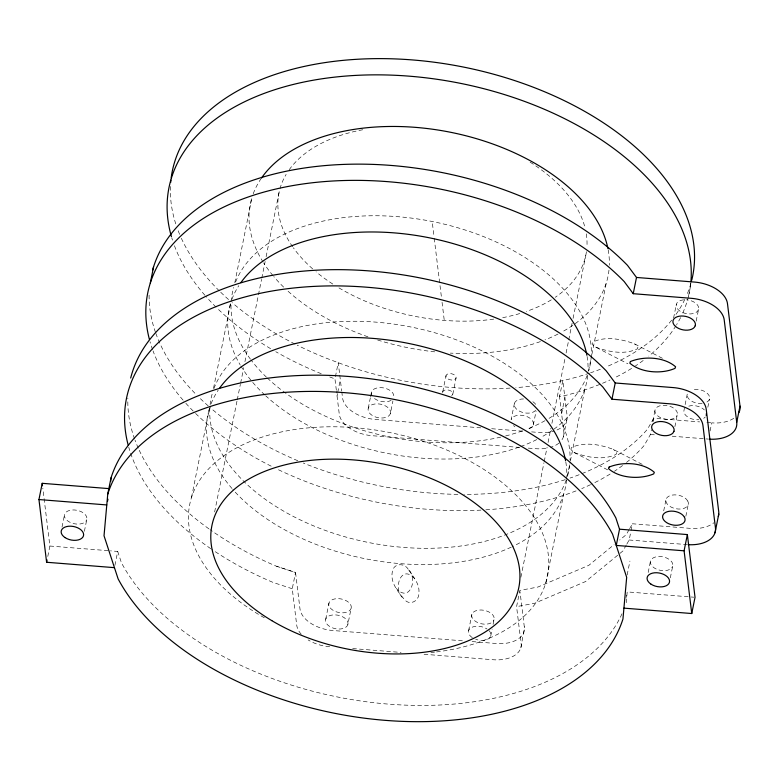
<?xml version="1.0" encoding="UTF-8"?>
<svg xmlns="http://www.w3.org/2000/svg" width="779" height="779" viewBox="0 0 779 779"><rect width="100%" height="100%" fill="white"/><g stroke="black" fill="none" stroke-linecap="round" stroke-linejoin="round"><path stroke-width="0.58" stroke-dasharray="3.9 2.92" d="M626.228 602.761L627.192 591.904L693.816 597.201M442.725 391.837L445.997 375.605M47.782 556.469L49.885 546.03L42.816 488.141M62.018 527.101L64.589 514.344M84.385 531.307L86.732 519.71A11.403 6.865 11.4 0 0 71.921 510.002A11.403 6.865 11.4 0 0 68.328 521.375A11.403 6.865 11.4 0 0 86.732 519.71M114.912 565.34L117.717 551.425L110.452 550.85M191.527 497.372L209.532 408.079M213.524 388.273L230.808 302.564A182.471 109.82 11.4 0 0 240.107 364.757M234.8 282.758L252.084 197.048M214.634 511.969L237.001 401.039M237.244 399.851L240.37 384.339M240.614 383.151L243.739 367.639M244.937 361.68L261.54 279.379M261.773 278.181L265.142 261.481M266.106 256.719L279.096 192.306M301.249 634.262A31.102 18.715 11.4 0 1 296.711 625.118L292.261 588.749L295.533 572.516L276.584 566.284A265.415 159.734 11.4 0 1 209.97 529.593M336.343 390.24L334.96 378.925L338.242 362.693L339.625 374.008M337.034 395.898L337.502 393.58M337.735 392.421L340.316 379.665M325.69 619.286L328.962 603.053M368.243 408.245L370.346 397.816M370.58 396.657L371.515 392.012M347.823 624.651A11.403 6.865 11.4 0 0 333.022 614.933A11.403 6.865 11.4 0 0 329.429 626.316A11.403 6.865 11.4 0 0 347.823 624.651L351.105 608.418A11.403 6.865 11.4 0 0 336.294 598.7A11.403 6.865 11.4 0 0 332.701 610.084A11.403 6.865 11.4 0 0 351.105 608.418M390.376 413.62A11.403 6.865 11.4 0 0 375.575 403.902A11.403 6.865 11.4 0 0 371.982 415.275A11.403 6.865 11.4 0 0 390.376 413.62L392.947 400.864M452.794 394.281L456.066 378.039A5.18 3.116 11.4 0 0 449.337 373.628A5.18 3.116 11.4 0 0 447.701 378.798A5.18 3.116 11.4 0 0 456.066 378.039M468.598 630.639L471.879 614.407M514.422 403.366L511.151 419.599A11.403 6.865 11.4 0 1 529.175 417.7A11.403 6.865 11.4 0 1 526.867 429.21M490.741 636.005L492.143 629.052M493.078 624.407L494.013 619.772A11.403 6.865 11.4 0 0 479.202 610.054A11.403 6.865 11.4 0 0 475.609 621.438A11.403 6.865 11.4 0 0 494.013 619.772M533.294 424.974L536.098 411.059M520.878 577.249L543.966 462.745M544.209 461.548L547.092 447.243M548.056 442.472L550.938 428.158M551.902 423.387L565.135 357.775M566.099 353.014L568.504 341.085M568.738 339.887L572.107 323.188M573.071 318.416L585.818 255.2M424.049 654.253L493.01 659.735A31.102 18.715 11.4 0 0 521.326 645.45L516.584 606.637L519.856 590.404L537.899 587.045L588.846 565.311L614.076 544.638M561.61 413.746L564.882 397.514M520.849 647.855L524.559 626.735M563.402 436.815L567.151 418.187M545.728 583.247L563.733 493.964M567.239 476.534L570.121 462.249M570.364 461.061L585.01 388.439M588.515 371.018L591.641 355.545M591.884 354.348L606.286 282.923M652.763 421.293L655.1 409.696M673.572 318.095L676.376 304.18M626.9 543.966L629.159 540.003L630.795 531.882M631.029 530.723L632.431 523.77L690.447 528.376A31.102 18.715 11.4 0 0 713.827 522.797M626.472 462.473A265.415 159.734 11.4 0 0 644.233 445.393L650.436 434.487L651.371 429.842M653.006 421.731L653.708 418.245L699.639 421.897M627.144 574.98L629.948 561.065M626.024 597.697L626.491 595.38M688.49 296.332L691.07 283.575M674.896 426.658L677.233 415.061A11.403 6.865 11.4 0 0 663.367 405.294A11.403 6.865 11.4 0 0 657.466 415.684A11.403 6.865 11.4 0 0 676.318 416.668L677.233 415.061M696.173 321.143L698.51 309.545A11.403 6.865 11.4 0 0 686.581 299.818M648.186 572.497L650.523 560.899M663.708 510.878L666.045 499.29M670.32 577.862L672.666 566.265A11.403 6.865 11.4 0 0 657.856 556.557A11.403 6.865 11.4 0 0 654.263 567.93A11.403 6.865 11.4 0 0 672.666 566.265M685.851 516.253L688.188 504.656M707.829 407.251L709.465 399.13M710.088 430.972L711.724 422.861A31.102 18.715 11.4 0 0 734.354 417.865M698.51 309.545L697.594 311.152A11.403 6.865 11.4 0 1 678.431 309.886A11.403 6.865 11.4 0 1 685.608 299.769M653.708 418.245L647.505 429.161A265.415 159.734 11.4 0 1 570.004 478.072M629.043 529.72L626.228 534.686L619.685 540.042M629.607 528.727L632.431 523.77M626.335 544.959L622.957 550.919L585.574 581.543L534.628 603.277L516.584 606.637M706.894 422.471L711.724 422.861M650.436 434.487L655.266 434.867M672.189 436.211L708.452 439.093M480.76 427.846L375.507 419.482A31.102 18.715 11.4 0 1 342.536 397.855L341.845 392.168M491.646 428.713L523.108 431.215M531.57 431.887L538.834 432.462A31.102 18.715 11.4 0 0 553.83 431.108M519.827 447.448L372.235 435.714A31.102 18.715 11.4 0 1 339.264 414.087L336.489 391.37M528.298 448.12L535.562 448.694A31.102 18.715 11.4 0 0 547.101 448.168M629.159 540.003L687.175 544.609M49.885 546.03L109.245 550.753M462.405 640.805L332.954 630.523A31.102 18.715 11.4 0 1 299.983 608.886L295.533 572.516L276.584 566.284M472.084 641.575L496.281 643.503A31.102 18.715 11.4 0 0 524.598 629.218L520.002 591.582M352.663 648.576L401.058 652.422M292.261 588.749L273.302 582.517A265.415 159.734 11.4 0 1 211.83 549.39M329.712 376.948L334.96 378.925M662.432 358.321L634.457 343.841C621.574 338.982 605.575 335.934 592.731 342.059L592.157 343.646L593.14 345.37L595.614 347.093L627.903 363.793M595.614 347.093C608.496 351.913 624.476 355.039 637.329 348.875L637.913 347.288L636.93 345.564L634.457 343.841M642.237 464.391L613.18 449.356C600.297 444.497 584.299 441.45 571.465 447.574L570.88 449.171L571.864 450.885L574.337 452.609L607.698 469.873M574.337 452.609C587.22 457.429 603.199 460.555 616.053 454.4L616.637 452.803L615.653 451.08L613.18 449.356M408.225 569.254C404.525 562.896 394.077 563.013 392.528 570.949C389.568 582.312 398.41 592.244 405.07 600.268C410.572 605.731 419.19 600.492 418.868 593.335C420.095 583.919 412.948 576.509 408.225 569.254C418.352 578.193 409.881 603.676 396.268 588.388M414.632 578.69C401.243 563.363 392.665 588.71 402.675 597.824M117.717 551.425L121.388 562.652A265.415 159.734 11.4 0 0 379.169 703.271A265.415 159.734 11.4 0 0 622.051 613.667M559.39 395.557L563.84 431.926A31.102 18.715 11.4 0 1 560.909 441.206M432.452 223.748L434.078 237.04M434.224 238.247L441.459 297.432M442.053 302.262L444.264 320.383M339.761 375.137L341.699 391.029M264.354 617.786A182.471 109.82 11.4 0 1 244.109 444.147A182.471 109.82 11.4 0 1 520.099 499.281A182.471 109.82 11.4 0 1 435.734 652.023M434.516 652.169A182.471 109.82 11.4 0 1 430.865 652.559M586.441 251.675A156.55 94.22 11.4 0 1 555.223 297.296M551.318 299.827A156.55 94.22 11.4 0 1 526.292 311.473M519.749 313.557A156.55 94.22 11.4 0 1 500.595 318.036M493.759 319.108A156.55 94.22 11.4 0 1 337.882 287.247M332.808 284.072A156.55 94.22 11.4 0 1 316.06 271.793M312.691 268.901A156.55 94.22 11.4 0 1 293.352 247.751M292.67 246.787A156.55 94.22 11.4 0 1 279.632 189.979M279.943 188.83A156.55 94.22 11.4 0 1 286.146 174.389M289.194 169.744A156.55 94.22 11.4 0 1 364.309 129.47M530.09 162.149A156.55 94.22 11.4 0 1 585.185 228.354M586.285 233.827A156.55 94.22 11.4 0 1 586.996 245.716M566.547 479.874A182.471 109.82 11.4 0 1 512.329 546.634M511.267 547.131A182.471 109.82 11.4 0 1 232.824 489.465M232.015 488.53A182.471 109.82 11.4 0 1 209.181 409.218M211.06 403.746A182.471 109.82 11.4 0 1 218.227 390.123M565.797 461.918A182.471 109.82 11.4 0 1 566.645 478.666M210.788 548.689A265.415 159.734 11.4 0 1 128.759 447.243M566.275 479.903A182.471 109.82 11.4 0 1 366.5 542.087A182.471 109.82 11.4 0 1 209.979 405.937M210.106 404.729A182.471 109.82 11.4 0 1 212.453 392.986M213.923 388.594A182.471 109.82 11.4 0 1 411.302 327.073A182.471 109.82 11.4 0 1 570.043 460.019M569.702 464.849A182.471 109.82 11.4 0 1 567.005 477.731M208.947 528.873A265.415 159.734 11.4 0 1 138.779 449.269M138.273 448.129A265.415 159.734 11.4 0 1 135.02 440.164M134.601 439.015A265.415 159.734 11.4 0 1 127.873 398.244M587.707 375.556A182.471 109.82 11.4 0 1 553.032 429.813M552.029 430.514A182.471 109.82 11.4 0 1 540.792 437.447M536.75 439.58A182.471 109.82 11.4 0 1 520.284 446.679M519.126 447.097A182.471 109.82 11.4 0 1 265.707 395.79M264.86 395.002A182.471 109.82 11.4 0 1 251.695 381.135M250.916 380.191A182.471 109.82 11.4 0 1 240.682 365.731M231.928 299.311A182.471 109.82 11.4 0 1 238.832 285.62M587.074 356.392A182.471 109.82 11.4 0 1 588.077 369.519M622.587 465.501A265.415 159.734 11.4 0 1 614.407 471.285M610.132 474.031A265.415 159.734 11.4 0 1 591.612 484.158M590.54 484.665A265.415 159.734 11.4 0 1 581.757 488.589M576.071 490.887A265.415 159.734 11.4 0 1 485.638 509.836M480.955 510.109A265.415 159.734 11.4 0 1 276.672 468.89M271.189 466.183A265.415 159.734 11.4 0 1 193.981 411.848M193.182 411.039A265.415 159.734 11.4 0 1 183.863 401.049M183.036 400.094A265.415 159.734 11.4 0 1 153.025 350.881M152.606 349.732A265.415 159.734 11.4 0 1 150.035 341.728M565.223 479.66A265.415 159.734 11.4 0 1 463.933 494.402M457.886 494.363A265.415 159.734 11.4 0 1 303.265 463.008M297.86 460.769A265.415 159.734 11.4 0 1 209.162 406.716M208.266 405.937A265.415 159.734 11.4 0 1 198.869 397.212M194.877 393.2A265.415 159.734 11.4 0 1 155.878 333.5M155.479 332.36A265.415 159.734 11.4 0 1 149.149 292.729M587.162 375.468A182.471 109.82 11.4 0 1 547.949 419.005M545.057 420.67A182.471 109.82 11.4 0 1 526.994 429.141M522.397 430.865A182.471 109.82 11.4 0 1 505.279 436.036M500.761 437.116A182.471 109.82 11.4 0 1 267.294 377.981M266.467 377.192A182.471 109.82 11.4 0 1 251.179 360.141M250.458 359.187A182.471 109.82 11.4 0 1 231.09 302.836M231.159 301.619A182.471 109.82 11.4 0 1 233.729 287.47M235.609 281.998A182.471 109.82 11.4 0 1 433.504 221.752A182.471 109.82 11.4 0 1 591.319 354.494M591.271 355.711A182.471 109.82 11.4 0 1 588.632 371.067M608.983 270.04A182.471 109.82 11.4 0 1 562.068 331.932M558.027 334.055A182.471 109.82 11.4 0 1 544.988 339.858M540.402 341.582A182.471 109.82 11.4 0 1 450.311 353.111M434.75 351.845A182.471 109.82 11.4 0 1 377.211 339.878M367.97 336.82A182.471 109.82 11.4 0 1 286.984 290.265M283.653 287.12A182.471 109.82 11.4 0 1 273.76 276.555M272.971 275.62A182.471 109.82 11.4 0 1 263.769 263.127M263.156 262.153A182.471 109.82 11.4 0 1 251.734 198.187M253.204 193.796A182.471 109.82 11.4 0 1 260.77 179.092M608.146 249.747A182.471 109.82 11.4 0 1 609.324 265.211M556.985 429.979A31.102 18.715 11.4 0 0 567.112 415.694L562.808 380.532L559.536 396.774L563.168 395.995A265.415 159.734 11.4 0 0 610.045 379.977M706.942 402.061A11.403 6.865 11.4 0 0 709.017 395.489L707.683 393.707A11.403 6.865 11.4 0 0 692.034 389.909M702.132 403.483A11.403 6.865 11.4 0 1 687.321 393.765L684.05 409.997A11.403 6.865 11.4 0 0 698.86 419.715M535.65 410.348A11.403 6.865 11.4 0 1 516.487 409.082A11.403 6.865 11.4 0 1 523.663 398.965M532.826 401.711A11.403 6.865 11.4 0 1 536.118 405.09M391.136 400.309A11.403 6.865 11.4 0 1 373.287 397.446M371.963 395.654A11.403 6.865 11.4 0 1 381.72 387.66A11.403 6.865 11.4 0 1 393.658 397.378M705.277 416.979A11.403 6.865 11.4 0 1 703.671 418.294M688.763 406.141A11.403 6.865 11.4 0 1 704.411 409.939M558.933 443.115A31.102 18.715 11.4 0 1 550.558 447.341M514.89 426.629A11.403 6.865 11.4 0 1 513.517 425.597M329.683 646.755A31.102 18.715 11.4 0 1 308.114 639.9M488.969 630.571A11.403 6.865 11.4 0 1 488.53 638.741A11.403 6.865 11.4 0 1 475.706 639.325M472.337 637.67A11.403 6.865 11.4 0 1 471.12 627.718A11.403 6.865 11.4 0 1 487.002 628.974M442.657 392.655A5.18 3.116 11.4 0 1 449.347 390.26A5.18 3.116 11.4 0 1 451.645 395.605M690.905 283.371A265.415 159.734 11.4 0 1 686.299 296.176M684.868 299.292A265.415 159.734 11.4 0 1 675.315 315.349M671.693 320.13A265.415 159.734 11.4 0 1 606.646 366.695M600.346 369.246A265.415 159.734 11.4 0 1 590.579 372.8M589.469 373.17A265.415 159.734 11.4 0 1 566.44 379.762L551.883 382.878A265.415 159.734 11.4 0 1 515.776 387.679M510.118 388.088A265.415 159.734 11.4 0 1 342.108 364.144L326.683 358.35A265.415 159.734 11.4 0 1 297.179 345.155M294.998 344.055A265.415 159.734 11.4 0 1 232.093 302.632M228.559 299.545A265.415 159.734 11.4 0 1 220.145 291.687M219.327 290.888A265.415 159.734 11.4 0 1 181.001 237.507M179.647 234.372A265.415 159.734 11.4 0 1 177.573 229.133M175.772 223.894A265.415 159.734 11.4 0 1 170.387 192.637M170.367 190.358A265.415 159.734 11.4 0 1 170.474 185.811M690.778 283.011A265.415 159.734 11.4 0 1 682.083 314.492M680.573 317.589A265.415 159.734 11.4 0 1 676.61 324.687M675.997 325.69A265.415 159.734 11.4 0 1 648.8 356.1M643.201 360.482A265.415 159.734 11.4 0 1 635.43 365.935M631.642 368.37A265.415 159.734 11.4 0 1 615.439 377.396M321.24 373.716A265.415 159.734 11.4 0 1 275.766 351.689M270.625 348.69A265.415 159.734 11.4 0 1 216.874 307.919M216.056 307.121A265.415 159.734 11.4 0 1 205.685 296.156M204.896 295.251A265.415 159.734 11.4 0 1 174.301 245.366M172.5 240.127A265.415 159.734 11.4 0 1 171.769 237.799M687.74 501.014L686.406 499.222A11.403 6.865 11.4 0 0 667.428 497.197A11.403 6.865 11.4 0 0 676.016 508.745A11.403 6.865 11.4 0 0 687.74 501.014"/><path stroke-width="1.17" d="M107.755 494.081L104.026 535.777L118.116 578.885A265.415 159.734 11.4 0 0 385.371 720.361A265.415 159.734 11.4 0 0 622.957 618.993L626.676 577.307L612.586 534.199A265.415 159.734 11.4 0 0 345.331 392.713A265.415 159.734 11.4 0 0 107.755 494.081L111.027 477.848A265.415 159.734 11.4 0 1 348.603 376.481A265.415 159.734 11.4 0 1 615.868 517.957L619.529 529.184L616.257 545.427L684.089 550.811L691.752 613.531L623.921 608.136M110.706 481.471L111.027 477.848M114.445 567.657L46.613 562.263L38.95 499.553L42.222 483.321L108.846 488.608M46.613 562.263L47.081 559.945M150.308 283.05L153.58 266.817M107.483 501.462L107.95 499.144M688.178 544.677A31.102 18.715 11.4 0 0 715.453 527.85L702.94 425.461A31.102 18.715 11.4 0 0 669.969 403.824L611.953 399.218L615.225 382.986L606.208 370.853A265.415 159.734 11.4 0 0 331.192 269.7A265.415 159.734 11.4 0 0 130.687 378.049M709.455 439.161A31.102 18.715 11.4 0 0 736.73 422.325L724.217 319.935A31.102 18.715 11.4 0 0 691.246 298.308L633.23 293.693L636.501 277.46L627.485 265.337A265.415 159.734 11.4 0 0 354.367 164.155A265.415 159.734 11.4 0 0 152.567 270.225M684.089 550.811L687.36 534.579L619.529 529.184M691.752 613.531L695.034 597.289L687.36 534.579M736.73 422.325L740.001 406.093L727.489 303.703A31.102 18.715 11.4 0 0 694.527 282.076L636.501 277.46M715.025 532.729L718.774 514.101M615.225 382.986L673.251 387.591A31.102 18.715 11.4 0 1 706.212 409.218L718.725 511.608A31.102 18.715 11.4 0 1 718.296 516.496M38.95 499.553L106.781 504.938M633.23 293.693L624.203 281.57A265.415 159.734 11.4 0 0 309.974 183.046A265.415 159.734 11.4 0 0 149.412 339.44M611.953 399.218L602.927 387.095A265.415 159.734 11.4 0 0 288.697 288.571A265.415 159.734 11.4 0 0 128.136 444.955M42.222 483.321L42.514 485.736M219.6 388.127A182.471 109.82 11.4 0 1 410.708 343.86A182.471 109.82 11.4 0 1 565.593 460.779M240.877 282.611A182.471 109.82 11.4 0 1 431.985 238.345A182.471 109.82 11.4 0 1 586.869 355.263M261.462 178.089A182.471 109.82 11.4 0 1 451.431 132.449A182.471 109.82 11.4 0 1 607.932 248.608M740.001 406.093A31.102 18.715 11.4 0 1 738.959 412.519M706.349 413.581A11.403 6.865 11.4 0 1 706.183 415.373M170.698 182.413A265.415 159.734 11.4 0 1 170.913 180.163M171.176 177.924A265.415 159.734 11.4 0 1 461.791 66.731A265.415 159.734 11.4 0 1 691.771 280.099M171.429 236.631A265.415 159.734 11.4 0 1 412.383 76.43A265.415 159.734 11.4 0 1 690.885 281.881M630.406 361.544L629.831 363.141C640.747 372.781 661.556 374.358 675.004 368.37L675.578 366.773C664.263 356.84 644.126 355.915 630.406 361.544M609.129 467.059L608.555 468.656C619.471 478.462 640.299 479.64 653.727 473.885L654.302 472.288C642.987 462.356 622.849 461.431 609.129 467.059M695.238 325.778L694.323 327.384A11.403 6.865 11.4 0 1 675.461 326.401A11.403 6.865 11.4 0 1 681.372 316.001A11.403 6.865 11.4 0 1 695.238 325.778M673.962 431.293L673.046 432.9A11.403 6.865 11.4 0 1 654.185 431.917A11.403 6.865 11.4 0 1 660.095 421.527A11.403 6.865 11.4 0 1 673.962 431.293M684.468 517.246L683.134 515.455A11.403 6.865 11.4 0 0 664.146 513.439A11.403 6.865 11.4 0 0 672.744 524.978A11.403 6.865 11.4 0 0 684.468 517.246M65.056 537.607A11.403 6.865 11.4 0 0 83.45 535.942A11.403 6.865 11.4 0 0 68.649 526.234A11.403 6.865 11.4 0 0 65.056 537.607M650.991 584.162A11.403 6.865 11.4 0 0 669.385 582.497A11.403 6.865 11.4 0 0 654.584 572.789A11.403 6.865 11.4 0 0 650.991 584.162M271.822 620.649A156.55 94.22 11.4 0 0 518.717 587.989A156.55 94.22 11.4 0 0 305.524 460.983A156.55 94.22 11.4 0 0 271.822 620.649"/></g></svg>
